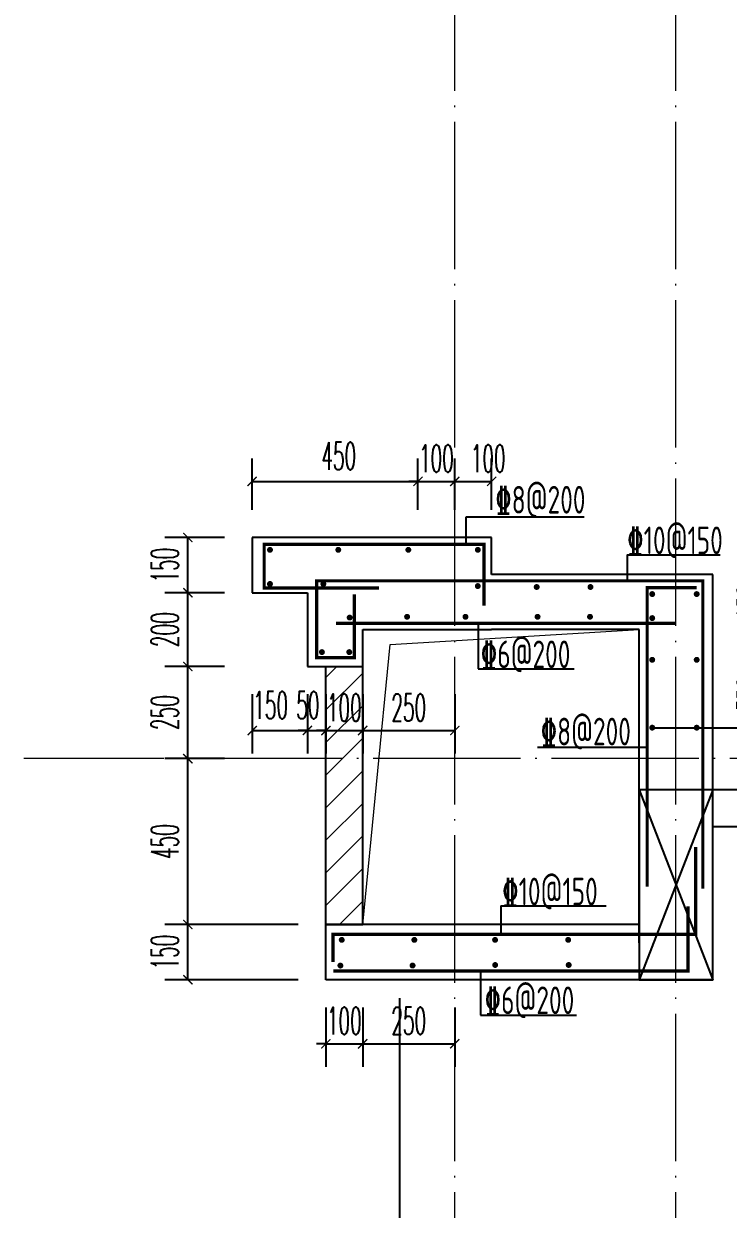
# Model space of a CAD drawing. Extents: x 826826 to 1642106, y -156213 to 399140.
# Drawn here: x 1500216 to 1502129, y 292344 to 295560 of the extents above; entities that cross this region are included whole.
import ezdxf

# ---------------------------------------------------------------- set-up
doc = ezdxf.new("R2010")
doc.units = 0
doc.header["$LTSCALE"] = 1000
doc.linetypes.add('DOTE', pattern=[2.42, 2, -0.2, 0.02, -0.2])
doc.layers.get('0').update_dxf_attribs({"linetype": 'CONTINUOUS'})
doc.layers.get('DEFPOINTS').update_dxf_attribs({"linetype": 'CONTINUOUS'})
for name, color, linetype, lineweight in [('DOTE', 251, 'DOTE', 9), ('PUB_HATCH', 8, 'CONTINUOUS', 9), ('立面-洞口示意', 152, 'CONTINUOUS', 13)]:
    doc.layers.add(name, color=color, linetype=linetype, lineweight=lineweight)
for name, color, linetype in [('PUB_DIM', 3, 'CONTINUOUS'), ('REIN', 6, 'CONTINUOUS'), ('S-大样-砼线', 7, 'CONTINUOUS'), ('S-引出线', 40, 'CONTINUOUS'), ('TEXT', 2, 'CONTINUOUS'), ('WALL', 5, 'CONTINUOUS'), ('看线', 251, 'CONTINUOUS')]:
    doc.layers.add(name, color=color, linetype=linetype)
doc.styles.add('_TCH_DIM_T3', font='SIMPLEX.shx', dxfattribs={"width": 0.494118, "bigfont": 'GBCBIG.shx'})
doc.styles.add('TSSD_REIN', font='tssdeng.shx', dxfattribs={"width": 0.7, "height": 300, "bigfont": 'tssdchn.shx'})
doc.dimstyles.new('_TCH_ARCH&&25', dxfattribs={"dimtxt": 74.375, "dimasz": 25, "dimexe": 62.5, "dimexo": 75, "dimgap": 25, "dimtad": 1, "dimdec": 0, "dimzin": 0, "dimdsep": 46, "dimtxsty": '_TCH_DIM_T3', "dimblk": 'ARCHTICK', "dimcen": 0.09, "dimclrt": 7, "dimazin": 0, "dimtfac": 1, "dimtdec": 0, "dimtix": 1, "dimtmove": 2, "dimatfit": 3, "dimldrblk": 'ARCHTICK', "dimfxl": 0, "dimtolj": 1, "dimtzin": 0, "dimarcsym": 0})

# ---------------------------------------------------------------- blocks, each defined once
blk = doc.blocks.new('_ArchTick')
at = {"color": 0, "linetype": 'ByBlock', "const_width": 0.15}
blk.add_lwpolyline([(-0.5, -0.5), (0.5, 0.5)], dxfattribs=at)
blk = doc.blocks.new('*D2817')
at = {"layer": 'DEFPOINTS', "color": 0}
for p in [(1501286.6, 294318.7), (1500836.6, 294166.4), (1501286.6, 294166.4)]:
    blk.add_point(p, dxfattribs=at)
at = {"layer": 'PUB_DIM', "color": 0, "lineweight": -2}
for p, q in [((1500836.6, 294241.4), (1500836.6, 294381.2)), ((1501286.6, 294241.4), (1501286.6, 294381.2)), ((1500836.6, 294318.7), (1501286.6, 294318.7))]:
    blk.add_line(p, q, dxfattribs=at)
at = {"layer": 'PUB_DIM', "color": 0, "lineweight": -2, "xscale": 25, "yscale": 25, "zscale": 25, "rotation": 180}
blk.add_blockref('_ArchTick', (1500836.6, 294318.7), dxfattribs=at)
at = {"layer": 'PUB_DIM', "color": 0, "lineweight": -2, "xscale": 25, "yscale": 25, "zscale": 25}
blk.add_blockref('_ArchTick', (1501286.6, 294318.7), dxfattribs=at)
at = {"layer": 'PUB_DIM', "color": 7, "insert": (1501071.6, 294387.5), "char_height": 74.38, "attachment_point": 5, "style": '_TCH_DIM_T3'}
blk.add_mtext('\\A1;450', dxfattribs=at)
blk = doc.blocks.new('*D2818')
at = {"layer": 'DEFPOINTS', "color": 0}
for p in [(1501386.6, 294318.7), (1501286.6, 294166.4), (1501386.6, 294166.4)]:
    blk.add_point(p, dxfattribs=at)
at = {"layer": 'PUB_DIM', "color": 0, "lineweight": -2}
for p, q in [((1501286.6, 294241.4), (1501286.6, 294381.2)), ((1501386.6, 294241.4), (1501386.6, 294381.2)), ((1501286.6, 294318.7), (1501261.6, 294318.7)), ((1501286.6, 294318.7), (1501386.6, 294318.7)), ((1501386.6, 294318.7), (1501411.6, 294318.7))]:
    blk.add_line(p, q, dxfattribs=at)
at = {"layer": 'PUB_DIM', "color": 0, "lineweight": -2, "xscale": 25, "yscale": 25, "zscale": 25}
blk.add_blockref('_ArchTick', (1501286.6, 294318.7), dxfattribs=at)
at = {"layer": 'PUB_DIM', "color": 0, "lineweight": -2, "xscale": 25, "yscale": 25, "zscale": 25, "rotation": 180}
blk.add_blockref('_ArchTick', (1501386.6, 294318.7), dxfattribs=at)
at = {"layer": 'PUB_DIM', "color": 7, "insert": (1501336.6, 294380.9), "char_height": 74.38, "attachment_point": 5, "style": '_TCH_DIM_T3'}
blk.add_mtext('\\A1;100', dxfattribs=at)
blk = doc.blocks.new('*D2819')
at = {"layer": 'DEFPOINTS', "color": 0}
for p in [(1501036.6, 292966.4), (1501136.6, 292966.4), (1501136.6, 292792.7)]:
    blk.add_point(p, dxfattribs=at)
at = {"layer": 'PUB_DIM', "color": 0, "lineweight": -2}
for p, q in [((1501036.6, 292891.4), (1501036.6, 292730.2)), ((1501136.6, 292891.4), (1501136.6, 292730.2)), ((1501036.6, 292792.7), (1501011.6, 292792.7)), ((1501036.6, 292792.7), (1501136.6, 292792.7)), ((1501136.6, 292792.7), (1501161.6, 292792.7))]:
    blk.add_line(p, q, dxfattribs=at)
at = {"layer": 'PUB_DIM', "color": 0, "lineweight": -2, "xscale": 25, "yscale": 25, "zscale": 25}
blk.add_blockref('_ArchTick', (1501036.6, 292792.7), dxfattribs=at)
at = {"layer": 'PUB_DIM', "color": 0, "lineweight": -2, "xscale": 25, "yscale": 25, "zscale": 25, "rotation": 180}
blk.add_blockref('_ArchTick', (1501136.6, 292792.7), dxfattribs=at)
at = {"layer": 'PUB_DIM', "color": 7, "insert": (1501086.6, 292854.9), "char_height": 74.38, "attachment_point": 5, "style": '_TCH_DIM_T3'}
blk.add_mtext('\\A1;100', dxfattribs=at)
blk = doc.blocks.new('*D2820')
at = {"layer": 'DEFPOINTS', "color": 0}
for p in [(1501136.6, 292966.4), (1501386.6, 292966.4), (1501386.6, 292792.7)]:
    blk.add_point(p, dxfattribs=at)
at = {"layer": 'PUB_DIM', "color": 0, "lineweight": -2}
for p, q in [((1501136.6, 292891.4), (1501136.6, 292730.2)), ((1501386.6, 292891.4), (1501386.6, 292730.2)), ((1501136.6, 292792.7), (1501386.6, 292792.7))]:
    blk.add_line(p, q, dxfattribs=at)
at = {"layer": 'PUB_DIM', "color": 0, "lineweight": -2, "xscale": 25, "yscale": 25, "zscale": 25, "rotation": 180}
blk.add_blockref('_ArchTick', (1501136.6, 292792.7), dxfattribs=at)
at = {"layer": 'PUB_DIM', "color": 0, "lineweight": -2, "xscale": 25, "yscale": 25, "zscale": 25}
blk.add_blockref('_ArchTick', (1501386.6, 292792.7), dxfattribs=at)
at = {"layer": 'PUB_DIM', "color": 7, "insert": (1501261.6, 292854.9), "char_height": 74.38, "attachment_point": 5, "style": '_TCH_DIM_T3'}
blk.add_mtext('\\A1;250', dxfattribs=at)
blk = doc.blocks.new('*D2821')
at = {"layer": 'DEFPOINTS', "color": 0}
for p in [(1500662, 294166.4), (1500836.6, 294166.4), (1500836.6, 294016.4)]:
    blk.add_point(p, dxfattribs=at)
at = {"layer": 'PUB_DIM', "color": 0, "lineweight": -2}
for p, q in [((1500761.6, 294166.4), (1500599.5, 294166.4)), ((1500662, 294016.4), (1500662, 294166.4)), ((1500761.6, 294016.4), (1500599.5, 294016.4))]:
    blk.add_line(p, q, dxfattribs=at)
at = {"layer": 'PUB_DIM', "color": 0, "lineweight": -2, "xscale": 25, "yscale": 25, "zscale": 25}
for p, rotation in [((1500662, 294166.4), 90), ((1500662, 294016.4), 270)]:
    blk.add_blockref('_ArchTick', p, dxfattribs=dict(at, rotation=rotation))
at = {"layer": 'PUB_DIM', "color": 7, "insert": (1500599.8, 294091.4), "char_height": 74.38, "attachment_point": 5, "rotation": 90, "style": '_TCH_DIM_T3'}
blk.add_mtext('\\A1;150', dxfattribs=at)
blk = doc.blocks.new('*D2822')
at = {"layer": 'DEFPOINTS', "color": 0}
for p in [(1500662, 294016.4), (1500836.6, 294016.4), (1500836.6, 293816.4)]:
    blk.add_point(p, dxfattribs=at)
at = {"layer": 'PUB_DIM', "color": 0, "lineweight": -2}
for p, q in [((1500761.6, 294016.4), (1500599.5, 294016.4)), ((1500662, 293816.4), (1500662, 294016.4)), ((1500761.6, 293816.4), (1500599.5, 293816.4))]:
    blk.add_line(p, q, dxfattribs=at)
at = {"layer": 'PUB_DIM', "color": 0, "lineweight": -2, "xscale": 25, "yscale": 25, "zscale": 25}
for p, rotation in [((1500662, 294016.4), 90), ((1500662, 293816.4), 270)]:
    blk.add_blockref('_ArchTick', p, dxfattribs=dict(at, rotation=rotation))
at = {"layer": 'PUB_DIM', "color": 7, "insert": (1500599.8, 293916.4), "char_height": 74.38, "attachment_point": 5, "rotation": 90, "style": '_TCH_DIM_T3'}
blk.add_mtext('\\A1;200', dxfattribs=at)
blk = doc.blocks.new('*D2823')
at = {"layer": 'DEFPOINTS', "color": 0}
for p in [(1500662, 293816.4), (1500836.6, 293816.4), (1500836.6, 293566.4)]:
    blk.add_point(p, dxfattribs=at)
at = {"layer": 'PUB_DIM', "color": 0, "lineweight": -2}
for p, q in [((1500761.6, 293816.4), (1500599.5, 293816.4)), ((1500662, 293566.4), (1500662, 293816.4)), ((1500761.6, 293566.4), (1500599.5, 293566.4))]:
    blk.add_line(p, q, dxfattribs=at)
at = {"layer": 'PUB_DIM', "color": 0, "lineweight": -2, "xscale": 25, "yscale": 25, "zscale": 25}
for p, rotation in [((1500662, 293816.4), 90), ((1500662, 293566.4), 270)]:
    blk.add_blockref('_ArchTick', p, dxfattribs=dict(at, rotation=rotation))
at = {"layer": 'PUB_DIM', "color": 7, "insert": (1500599.8, 293691.4), "char_height": 74.38, "attachment_point": 5, "rotation": 90, "style": '_TCH_DIM_T3'}
blk.add_mtext('\\A1;250', dxfattribs=at)
blk = doc.blocks.new('*D2824')
at = {"layer": 'DEFPOINTS', "color": 0}
for p in [(1500662, 293566.4), (1500836.6, 293566.4), (1500836.6, 293116.4)]:
    blk.add_point(p, dxfattribs=at)
at = {"layer": 'PUB_DIM', "color": 0, "lineweight": -2}
for p, q in [((1500761.6, 293566.4), (1500599.5, 293566.4)), ((1500662, 293116.4), (1500662, 293566.4)), ((1500761.6, 293116.4), (1500599.5, 293116.4))]:
    blk.add_line(p, q, dxfattribs=at)
at = {"layer": 'PUB_DIM', "color": 0, "lineweight": -2, "xscale": 25, "yscale": 25, "zscale": 25}
for p, rotation in [((1500662, 293566.4), 90), ((1500662, 293116.4), 270)]:
    blk.add_blockref('_ArchTick', p, dxfattribs=dict(at, rotation=rotation))
at = {"layer": 'PUB_DIM', "color": 7, "insert": (1500599.8, 293341.4), "char_height": 74.38, "attachment_point": 5, "rotation": 90, "style": '_TCH_DIM_T3'}
blk.add_mtext('\\A1;450', dxfattribs=at)
blk = doc.blocks.new('*D2825')
at = {"layer": 'DEFPOINTS', "color": 0}
for p in [(1500836.6, 293816.4), (1500986.6, 293816.4), (1500986.6, 293642.7)]:
    blk.add_point(p, dxfattribs=at)
at = {"layer": 'PUB_DIM', "color": 0, "lineweight": -2}
for p, q in [((1500836.6, 293741.4), (1500836.6, 293580.2)), ((1500986.6, 293741.4), (1500986.6, 293580.2)), ((1500836.6, 293642.7), (1500986.6, 293642.7))]:
    blk.add_line(p, q, dxfattribs=at)
at = {"layer": 'PUB_DIM', "color": 0, "lineweight": -2, "xscale": 25, "yscale": 25, "zscale": 25, "rotation": 180}
blk.add_blockref('_ArchTick', (1500836.6, 293642.7), dxfattribs=at)
at = {"layer": 'PUB_DIM', "color": 0, "lineweight": -2, "xscale": 25, "yscale": 25, "zscale": 25}
blk.add_blockref('_ArchTick', (1500986.6, 293642.7), dxfattribs=at)
at = {"layer": 'PUB_DIM', "color": 7, "insert": (1500886.6, 293711.4), "char_height": 74.38, "attachment_point": 5, "style": '_TCH_DIM_T3'}
blk.add_mtext('\\A1;150', dxfattribs=at)
blk = doc.blocks.new('*D2826')
at = {"layer": 'DEFPOINTS', "color": 0}
for p in [(1500986.6, 293816.4), (1501036.6, 293816.4), (1501036.6, 293642.7)]:
    blk.add_point(p, dxfattribs=at)
at = {"layer": 'PUB_DIM', "color": 0, "lineweight": -2}
for p, q in [((1500986.6, 293741.4), (1500986.6, 293580.2)), ((1501036.6, 293741.4), (1501036.6, 293580.2)), ((1500986.6, 293642.7), (1500961.6, 293642.7)), ((1500986.6, 293642.7), (1501036.6, 293642.7)), ((1501036.6, 293642.7), (1501061.6, 293642.7))]:
    blk.add_line(p, q, dxfattribs=at)
at = {"layer": 'PUB_DIM', "color": 0, "lineweight": -2, "xscale": 25, "yscale": 25, "zscale": 25}
blk.add_blockref('_ArchTick', (1500986.6, 293642.7), dxfattribs=at)
at = {"layer": 'PUB_DIM', "color": 0, "lineweight": -2, "xscale": 25, "yscale": 25, "zscale": 25, "rotation": 180}
blk.add_blockref('_ArchTick', (1501036.6, 293642.7), dxfattribs=at)
at = {"layer": 'PUB_DIM', "color": 7, "insert": (1500987.9, 293711.4), "char_height": 74.38, "attachment_point": 5, "style": '_TCH_DIM_T3'}
blk.add_mtext('\\A1;50', dxfattribs=at)
blk = doc.blocks.new('*D2827')
at = {"layer": 'DEFPOINTS', "color": 0}
for p in [(1501036.6, 293816.4), (1501136.6, 293816.4), (1501136.6, 293642.7)]:
    blk.add_point(p, dxfattribs=at)
at = {"layer": 'PUB_DIM', "color": 0, "lineweight": -2}
for p, q in [((1501036.6, 293741.4), (1501036.6, 293580.2)), ((1501136.6, 293741.4), (1501136.6, 293580.2)), ((1501036.6, 293642.7), (1501011.6, 293642.7)), ((1501036.6, 293642.7), (1501136.6, 293642.7)), ((1501136.6, 293642.7), (1501161.6, 293642.7))]:
    blk.add_line(p, q, dxfattribs=at)
at = {"layer": 'PUB_DIM', "color": 0, "lineweight": -2, "xscale": 25, "yscale": 25, "zscale": 25}
blk.add_blockref('_ArchTick', (1501036.6, 293642.7), dxfattribs=at)
at = {"layer": 'PUB_DIM', "color": 0, "lineweight": -2, "xscale": 25, "yscale": 25, "zscale": 25, "rotation": 180}
blk.add_blockref('_ArchTick', (1501136.6, 293642.7), dxfattribs=at)
at = {"layer": 'PUB_DIM', "color": 7, "insert": (1501086.6, 293704.9), "char_height": 74.38, "attachment_point": 5, "style": '_TCH_DIM_T3'}
blk.add_mtext('\\A1;100', dxfattribs=at)
blk = doc.blocks.new('*D2828')
at = {"layer": 'DEFPOINTS', "color": 0}
for p in [(1501136.6, 293816.4), (1501386.6, 293816.4), (1501386.6, 293642.7)]:
    blk.add_point(p, dxfattribs=at)
at = {"layer": 'PUB_DIM', "color": 0, "lineweight": -2}
for p, q in [((1501136.6, 293741.4), (1501136.6, 293580.2)), ((1501386.6, 293741.4), (1501386.6, 293580.2)), ((1501136.6, 293642.7), (1501386.6, 293642.7))]:
    blk.add_line(p, q, dxfattribs=at)
at = {"layer": 'PUB_DIM', "color": 0, "lineweight": -2, "xscale": 25, "yscale": 25, "zscale": 25, "rotation": 180}
blk.add_blockref('_ArchTick', (1501136.6, 293642.7), dxfattribs=at)
at = {"layer": 'PUB_DIM', "color": 0, "lineweight": -2, "xscale": 25, "yscale": 25, "zscale": 25}
blk.add_blockref('_ArchTick', (1501386.6, 293642.7), dxfattribs=at)
at = {"layer": 'PUB_DIM', "color": 7, "insert": (1501261.6, 293704.9), "char_height": 74.38, "attachment_point": 5, "style": '_TCH_DIM_T3'}
blk.add_mtext('\\A1;250', dxfattribs=at)
blk = doc.blocks.new('*D2847')
at = {"layer": 'DEFPOINTS', "color": 0}
for p in [(1502086.6, 293916.4), (1502252.6, 293916.4), (1502086.6, 293566.4)]:
    blk.add_point(p, dxfattribs=at)
at = {"layer": 'PUB_DIM', "color": 0, "lineweight": -2}
for p, q in [((1502161.6, 293916.4), (1502315.1, 293916.4)), ((1502252.6, 293566.4), (1502252.6, 293916.4)), ((1502161.6, 293566.4), (1502315.1, 293566.4))]:
    blk.add_line(p, q, dxfattribs=at)
at = {"layer": 'PUB_DIM', "color": 0, "lineweight": -2, "xscale": 25, "yscale": 25, "zscale": 25}
for p, rotation in [((1502252.6, 293916.4), 90), ((1502252.6, 293566.4), 270)]:
    blk.add_blockref('_ArchTick', p, dxfattribs=dict(at, rotation=rotation))
at = {"layer": 'PUB_DIM', "color": 7, "insert": (1502190.4, 293741.4), "char_height": 74.38, "attachment_point": 5, "rotation": 90, "style": '_TCH_DIM_T3'}
blk.add_mtext('\\A1;350', dxfattribs=at)
blk = doc.blocks.new('*D2848')
at = {"layer": 'DEFPOINTS', "color": 0}
for p in [(1502086.6, 294066.4), (1502252.6, 294066.4), (1502086.6, 293916.4)]:
    blk.add_point(p, dxfattribs=at)
at = {"layer": 'PUB_DIM', "color": 0, "lineweight": -2}
for p, q in [((1502161.6, 294066.4), (1502315.1, 294066.4)), ((1502252.6, 293916.4), (1502252.6, 294066.4)), ((1502161.6, 293916.4), (1502315.1, 293916.4))]:
    blk.add_line(p, q, dxfattribs=at)
at = {"layer": 'PUB_DIM', "color": 0, "lineweight": -2, "xscale": 25, "yscale": 25, "zscale": 25}
for p, rotation in [((1502252.6, 294066.4), 90), ((1502252.6, 293916.4), 270)]:
    blk.add_blockref('_ArchTick', p, dxfattribs=dict(at, rotation=rotation))
at = {"layer": 'PUB_DIM', "color": 7, "insert": (1502190.4, 293991.4), "char_height": 74.38, "attachment_point": 5, "rotation": 90, "style": '_TCH_DIM_T3'}
blk.add_mtext('\\A1;150', dxfattribs=at)
blk = doc.blocks.new('*D2849')
at = {"layer": 'DEFPOINTS', "color": 0}
for p in [(1501486.6, 294318.7), (1501386.6, 294166.4), (1501486.6, 294166.4)]:
    blk.add_point(p, dxfattribs=at)
at = {"layer": 'PUB_DIM', "color": 0, "lineweight": -2}
for p, q in [((1501386.6, 294241.4), (1501386.6, 294381.2)), ((1501486.6, 294241.4), (1501486.6, 294381.2)), ((1501386.6, 294318.7), (1501486.6, 294318.7))]:
    blk.add_line(p, q, dxfattribs=at)
at = {"layer": 'PUB_DIM', "color": 0, "lineweight": -2, "xscale": 25, "yscale": 25, "zscale": 25, "rotation": 180}
blk.add_blockref('_ArchTick', (1501386.6, 294318.7), dxfattribs=at)
at = {"layer": 'PUB_DIM', "color": 0, "lineweight": -2, "xscale": 25, "yscale": 25, "zscale": 25}
blk.add_blockref('_ArchTick', (1501486.6, 294318.7), dxfattribs=at)
at = {"layer": 'PUB_DIM', "color": 7, "insert": (1501477.2, 294380.9), "char_height": 74.38, "attachment_point": 5, "style": '_TCH_DIM_T3'}
blk.add_mtext('\\A1;100', dxfattribs=at)
blk = doc.blocks.new('FSDFSFSFSFEFSFESF')
at = {"layer": '看线'}
blk.add_line((1114228.3, 467393.4), (1114228.3, 465805.1), dxfattribs=at)
blk = doc.blocks.new('*D2854')
at = {"layer": 'DEFPOINTS', "color": 0}
for p in [(1500662, 293116.4), (1501036.6, 293116.4), (1501036.6, 292966.4)]:
    blk.add_point(p, dxfattribs=at)
at = {"layer": 'PUB_DIM', "color": 0, "lineweight": -2}
for p, q in [((1500961.6, 293116.4), (1500599.5, 293116.4)), ((1500662, 292966.4), (1500662, 293116.4)), ((1500961.6, 292966.4), (1500599.5, 292966.4))]:
    blk.add_line(p, q, dxfattribs=at)
at = {"layer": 'PUB_DIM', "color": 0, "lineweight": -2, "xscale": 25, "yscale": 25, "zscale": 25}
for p, rotation in [((1500662, 293116.4), 90), ((1500662, 292966.4), 270)]:
    blk.add_blockref('_ArchTick', p, dxfattribs=dict(at, rotation=rotation))
at = {"layer": 'PUB_DIM', "color": 7, "insert": (1500599.8, 293041.4), "char_height": 74.38, "attachment_point": 5, "rotation": 90, "style": '_TCH_DIM_T3'}
blk.add_mtext('\\A1;150', dxfattribs=at)

msp = doc.modelspace()

# ---------------------------------------------------------------- hatches: boundary and pattern name
at = {"layer": 'PUB_HATCH'}
h = msp.add_hatch(dxfattribs=at)
h.set_pattern_fill('普通砖', color=256, scale=25, style=0)
h.set_pattern_definition([(45, (1096315.794, 456254.296), (-44.1941915, 44.1941915), [])])
h.paths.add_polyline_path([(1501036.65, 293116.39), (1501136.65, 293116.39), (1501136.65, 293816.39), (1501036.65, 293816.39)])

# ---------------------------------------------------------------- linework, layer by layer
at = {"layer": 'DOTE', "color": 1, "linetype": 'DOTE', "ltscale": 0.2}
for p, q in [((1501386.65, 286666.38), (1501386.65, 306266.39)), ((1501986.65, 286666.38), (1501986.65, 306266.39)), ((1503985.17, 293566.39), (1500216.45, 293566.39))]:
    msp.add_line(p, q, dxfattribs=at)
at = {"layer": 'REIN', "const_width": 9}
for points in [[(1501466.3, 293981.21), (1501466.3, 294148.13), (1500869.17, 294148.13), (1500869.17, 294029.65), (1501180.83, 294029.65)], [(1501114, 294012.62), (1501114, 293840.25), (1501011.34, 293840.25), (1501011.34, 294048.87), (1502059.91, 294048.87), (1502059.91, 293213.86)], [(1501908.81, 293219.46), (1501908.81, 294030.59), (1502043.52, 294030.59)], [(1501064.34, 293933.93), (1501985.53, 293933.93)], [(1501056.4, 293014.92), (1501056.4, 293089.79), (1502040.5, 293089.79), (1502040.5, 293326.72)], [(1501057.27, 292990.6), (1502019.31, 292990.6), (1502019.31, 293165.59)]]:
    msp.add_lwpolyline(points, dxfattribs=at)
at = {"layer": 'REIN', "const_width": 8}
for points in [[(1500880.93, 294132.97, 1), (1500888.93, 294132.97, 1)], [(1501066.37, 294132.97, 1), (1501074.37, 294132.97, 1)], [(1501256.52, 294132.97, 1), (1501264.52, 294132.97, 1)], [(1501445.1, 294132.97, 1), (1501453.1, 294132.97, 1)], [(1500880.93, 294040.44, 1), (1500888.93, 294040.44, 1)], [(1501025.85, 294040.44, 1), (1501033.85, 294040.44, 1)], [(1501445.1, 294034.7, 1), (1501453.1, 294034.7, 1)], [(1501604.9, 294032.15, 1), (1501612.9, 294032.15, 1)], [(1501750.91, 294032.15, 1), (1501758.91, 294032.15, 1)], [(1501918.55, 294012.94, 1), (1501926.55, 294012.94, 1)], [(1502039.27, 294012.94, 1), (1502047.27, 294012.94, 1)], [(1501097.26, 293949.28, 1), (1501105.26, 293949.28, 1)], [(1501253.14, 293951.33, 1), (1501261.14, 293951.33, 1)], [(1501411.57, 293951.33, 1), (1501419.57, 293951.33, 1)], [(1501607.35, 293951.33, 1), (1501615.35, 293951.33, 1)], [(1501749.64, 293951.33, 1), (1501757.64, 293951.33, 1)], [(1501918.55, 293947.8, 1), (1501926.55, 293947.8, 1)], [(1501021.94, 293855.52, 1), (1501029.94, 293855.52, 1)], [(1501096.15, 293855.52, 1), (1501104.15, 293855.52, 1)], [(1501918.55, 293834.59, 1), (1501926.55, 293834.59, 1)], [(1502039.27, 293834.59, 1), (1502047.27, 293834.59, 1)], [(1501918.55, 293650.46, 1), (1501926.55, 293650.46, 1)], [(1502039.27, 293650.46, 1), (1502047.27, 293650.46, 1)], [(1501075.77, 293074.72, 1), (1501083.77, 293074.72, 1)], [(1501272.86, 293074.72, 1), (1501280.86, 293074.72, 1)], [(1501491.91, 293074.72, 1), (1501499.91, 293074.72, 1)], [(1501690.43, 293074.72, 1), (1501698.43, 293074.72, 1)], [(1501072.12, 293005.02, 1), (1501080.12, 293005.02, 1)], [(1501268.08, 293005.17, 1), (1501276.08, 293005.17, 1)], [(1501492.22, 293006.57, 1), (1501500.22, 293006.57, 1)], [(1501691.81, 293006.57, 1), (1501699.81, 293006.57, 1)]]:
    msp.add_lwpolyline(points, format="xyb", close=True, dxfattribs=at)
at = {"layer": 'S-大样-砼线'}
for p, q in [((1501886.65, 293481.39), (1502086.65, 292966.39)), ((1502086.65, 293481.39), (1501886.65, 292966.39))]:
    msp.add_line(p, q, dxfattribs=at)
msp.add_lwpolyline([(1502086.65, 293481.39), (1501886.65, 293481.39), (1501886.65, 292966.39), (1502086.65, 292966.39)], close=True, dxfattribs=at)
at = {"layer": 'S-引出线'}
for p, q in [((1501417.53, 294148.13), (1501417.53, 294222.19)), ((1501417.53, 294222.19), (1501737.82, 294222.19)), ((1501449.69, 293933.93), (1501449.69, 293810.52)), ((1501449.69, 293810.52), (1501710.91, 293810.52)), ((1501922.55, 293650.46), (1502534.36, 293650.46)), ((1501611.54, 293597.39), (1501908.81, 293597.39)), ((1501511.53, 293166.73), (1501511.53, 293089.79)), ((1501511.53, 293166.73), (1501797.15, 293166.73)), ((1501456.29, 292990.6), (1501456.29, 292870.44)), ((1501456.29, 292870.44), (1501716.95, 292870.44))]:
    msp.add_line(p, q, dxfattribs=at)
msp.add_lwpolyline([(1501855.52, 294048.87), (1501855.52, 294119.7), (1502106.65, 294119.7)], dxfattribs=at)
at = {"layer": 'WALL'}
for p, q in [((1501486.65, 294166.39), (1500836.65, 294166.39)), ((1500836.65, 294166.39), (1500836.65, 294016.39)), ((1501486.65, 294066.39), (1501486.65, 294166.39)), ((1502086.65, 294066.39), (1501486.65, 294066.39)), ((1502086.65, 293481.39), (1502086.65, 294066.39)), ((1500836.65, 294016.39), (1500986.65, 294016.39)), ((1500986.65, 294016.39), (1500986.65, 293816.39)), ((1501136.65, 293816.39), (1501136.65, 293916.39)), ((1501136.65, 293916.39), (1501140.72, 293916.39)), ((1501140.72, 293916.39), (1501486.65, 293916.39)), ((1501886.65, 293916.39), (1501486.65, 293916.39)), ((1501886.65, 293481.39), (1501886.65, 293916.39)), ((1500986.65, 293816.39), (1501136.65, 293816.39)), ((1501036.65, 293116.39), (1501036.65, 293816.39)), ((1501136.65, 293116.39), (1501136.65, 293816.39)), ((1501886.65, 293066.39), (1501886.65, 293481.39)), ((1503985.17, 293481.39), (1502086.65, 293481.39)), ((1503985.17, 293381.39), (1502086.65, 293381.39)), ((1502086.65, 292966.39), (1502086.65, 293381.39)), ((1501886.65, 293116.39), (1501036.65, 293116.39)), ((1501036.65, 292966.39), (1501036.65, 293116.39)), ((1501036.65, 293116.39), (1501136.65, 293116.39)), ((1502086.65, 292966.39), (1501036.65, 292966.39))]:
    msp.add_line(p, q, dxfattribs=at)
at = {"layer": '立面-洞口示意'}
msp.add_lwpolyline([(1501136.65, 293116.39), (1501211.11, 293875.75), (1501886.65, 293916.39)], dxfattribs=at)

# ---------------------------------------------------------------- block references
msp.add_blockref('FSDFSFSFSFEFSFESF', (387008.37, -174476.99))

# ---------------------------------------------------------------- texts
at = {"layer": 'TEXT', "style": 'TSSD_REIN', "width": 0.7}
for s, p in [('%%1328@200', (1501496.26, 294231.35)), ('%%13210@150', (1501854.48, 294121.24)), ('%%1326@200', (1501456.95, 293811.94)), ('%%1328@200', (1501619.55, 293602.42)), ('%%13210@150', (1501515.06, 293168.38)), ('%%1326@200', (1501467.41, 292873.28))]:
    msp.add_text(s, height=75, rotation=0, dxfattribs=at).set_placement(p)

# ---------------------------------------------------------------- dimensions: what is measured, and where the dimension line sits
at = {"layer": 'PUB_DIM'}
for base, p1, p2, picture, middle in [((1501286.65, 294318.71), (1500836.65, 294166.39), (1501286.65, 294166.39), '*D2817', (1501071.65, 294387.46)), ((1500986.65, 293642.68), (1500836.65, 293816.39), (1500986.65, 293816.39), '*D2825', (1500886.61, 293711.43)), ((1501036.65, 293642.68), (1500986.65, 293816.39), (1501036.65, 293816.39), '*D2826', (1500987.9, 293711.43))]:
    dim = msp.add_linear_dim(base=base, p1=p1, p2=p2, angle=360, dimstyle='_TCH_ARCH&&25', dxfattribs=at)
    dim.commit()
    dim.dimension.update_dxf_attribs({"geometry": picture, "text_midpoint": middle, "dimtype": 161})
for p1, p2, distance, picture, middle in [((1501286.65, 294166.39), (1501386.65, 294166.39), 152.32, '*D2818', (1501336.65, 294380.9)), ((1500836.65, 294016.39), (1500836.65, 294166.39), 174.61, '*D2821', (1500599.85, 294091.39)), ((1500836.65, 293816.39), (1500836.65, 294016.39), 174.61, '*D2822', (1500599.85, 293916.39)), ((1502086.65, 293566.39), (1502086.65, 293916.39), -165.96, '*D2847', (1502190.42, 293741.39)), ((1500836.65, 293566.39), (1500836.65, 293816.39), 174.61, '*D2823', (1500599.85, 293691.39)), ((1501036.65, 293816.39), (1501136.65, 293816.39), -173.71, '*D2827', (1501086.65, 293704.86)), ((1501136.65, 293816.39), (1501386.65, 293816.39), -173.71, '*D2828', (1501261.65, 293704.86)), ((1500836.65, 293116.39), (1500836.65, 293566.39), 174.61, '*D2824', (1500599.85, 293341.39)), ((1501036.65, 292966.39), (1501136.65, 292966.39), -173.71, '*D2819', (1501086.65, 292854.86)), ((1501136.65, 292966.39), (1501386.65, 292966.39), -173.71, '*D2820', (1501261.65, 292854.86))]:
    dim = msp.add_aligned_dim(p1=p1, p2=p2, distance=distance, dimstyle='_TCH_ARCH&&25', dxfattribs=at)
    dim.commit()
    dim.dimension.update_dxf_attribs({"geometry": picture, "text_midpoint": middle})
dim = msp.add_linear_dim(base=(1501486.65, 294318.71), p1=(1501386.65, 294166.39), p2=(1501486.65, 294166.39), dimstyle='_TCH_ARCH&&25', dxfattribs=at)
dim.commit()
dim.dimension.update_dxf_attribs({"geometry": '*D2849', "text_midpoint": (1501477.22, 294380.9), "dimtype": 160})
for base, p1, p2, picture, middle in [((1502252.61, 294066.39), (1502086.65, 293916.39), (1502086.65, 294066.39), '*D2848', (1502190.42, 293991.39)), ((1500662.04, 293116.39), (1501036.65, 292966.39), (1501036.65, 293116.39), '*D2854', (1500599.85, 293041.39))]:
    dim = msp.add_linear_dim(base=base, p1=p1, p2=p2, angle=90, dimstyle='_TCH_ARCH&&25', dxfattribs=at)
    dim.commit()
    dim.dimension.update_dxf_attribs({"geometry": picture, "text_midpoint": middle})

doc.saveas('drawing.dxf')
